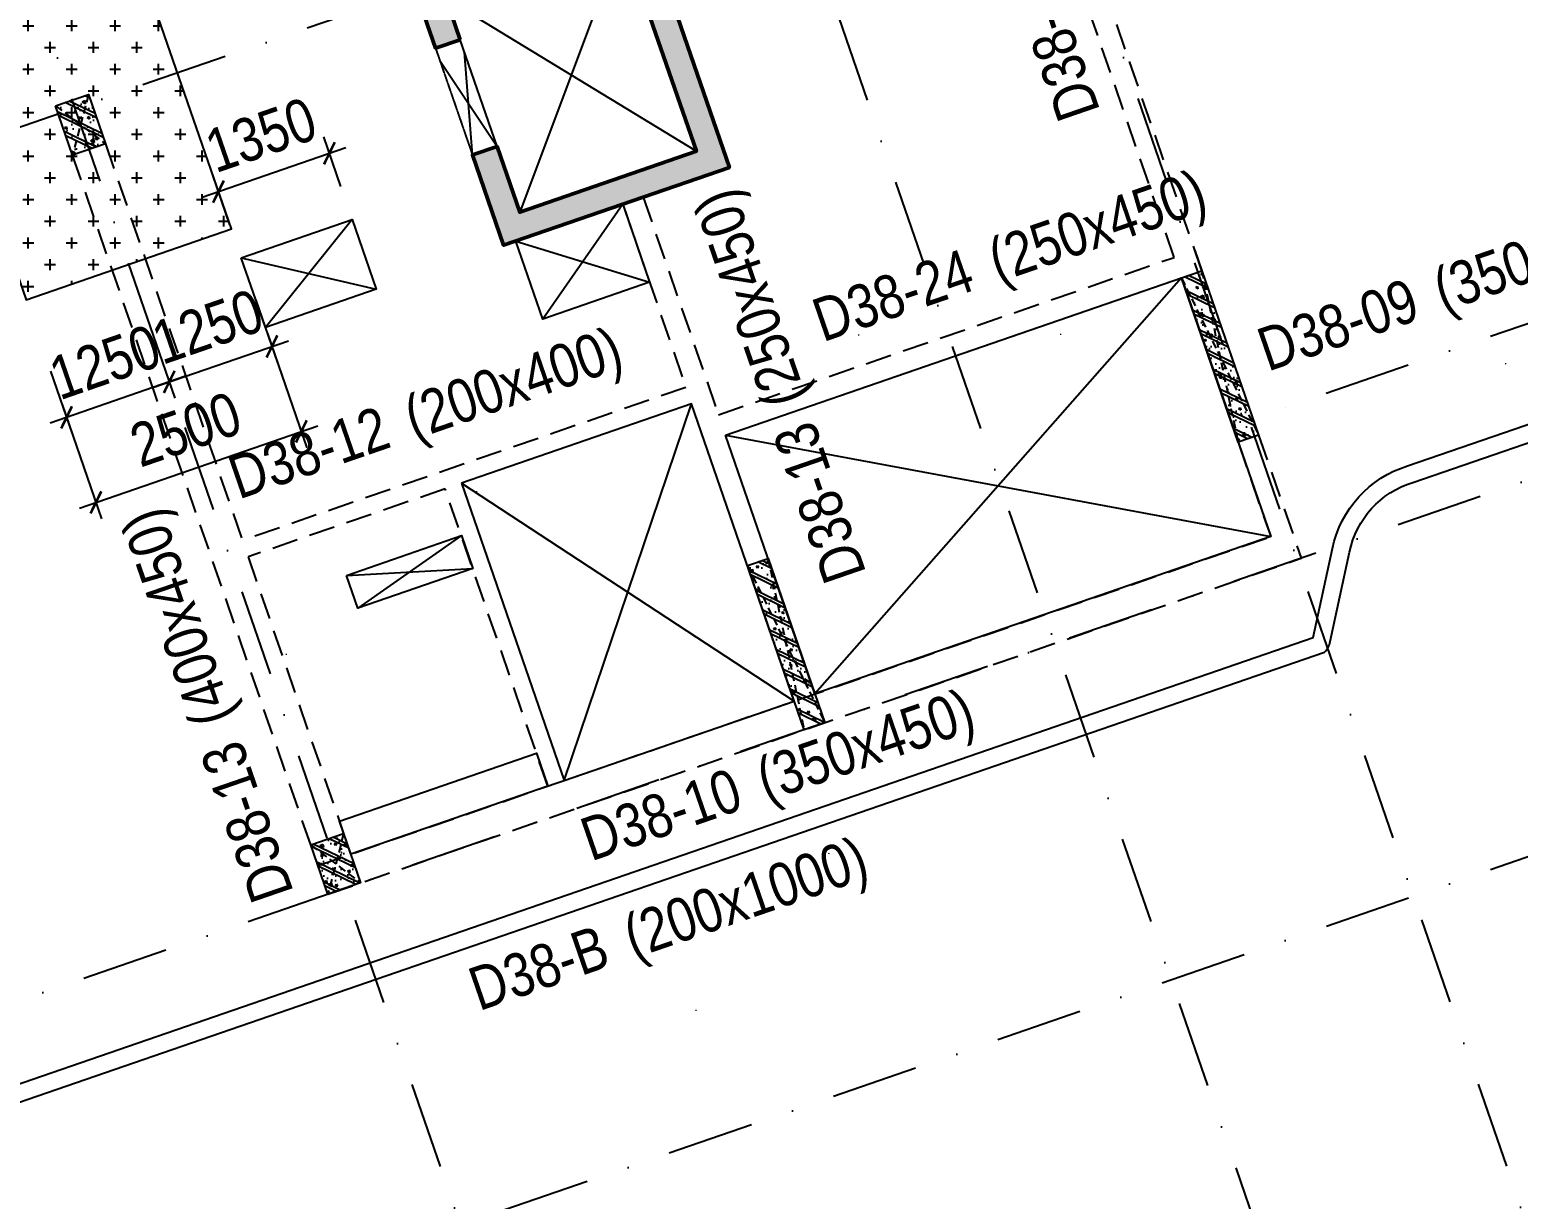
# Model space of a CAD drawing. Header units: millimetres. Extents: x -159515 to 1327256, y -225156 to 138737.
# Drawn here: x 834205 to 851334, y -14843 to -1383 of the extents above; entities that cross this region are included whole.
import ezdxf
from ezdxf.enums import TextEntityAlignment as Align

# ---------------------------------------------------------------- set-up
doc = ezdxf.new("R2010")
doc.units = ezdxf.units.MM
doc.header["$MEASUREMENT"] = 0
doc.linetypes.add('DASHDOT', pattern=[1, 0.5, -0.25, 0, -0.25])
doc.linetypes.add('DASHED', pattern=[4.5, 3, -1.5])
for name, color, linetype in [('ccu11-Khuat', 9, 'DASHED'), ('ccu11-Manh', 8, 'Continuous'), ('ccu11-Thay', 7, 'Continuous'), ('ccu12-Text', 31, 'Continuous'), ('KC2-DIM', 251, 'Continuous'), ('KC2-HATCH', 252, 'Continuous'), ('KT-Luoi truc South Tower', 8, 'DASHDOT'), ('ST_MBDV Cot vach 220805$0$AUDIT_I_220805193045-5', 6, 'Continuous')]:
    doc.layers.add(name, color=color, linetype=linetype)
for name, color, linetype, lineweight in [('ccu12-Tencaukien', 9, 'Continuous', 15), ('KT-Kich thuoc', 159, 'Continuous', 18), ('ST_MBDV Cot vach 220805$0$KT-Net cot vach', 6, 'Continuous', 50)]:
    doc.layers.add(name, color=color, linetype=linetype, lineweight=lineweight)
doc.styles.add('Arial Narrow', font='ARIALN.TTF')
doc.dimstyles.new('ccu12-200', dxfattribs={"dimscale": 200, "dimtxt": 2.5, "dimasz": 1, "dimexe": 1, "dimexo": 2, "dimgap": 1, "dimtad": 1, "dimdec": 0, "dimrnd": 5, "dimdsep": 46, "dimtxsty": 'Arial Narrow', "dimblk": 'ARCHTICK', "dimcen": -1, "dimdle": 1, "dimclrd": 256, "dimclre": 256, "dimclrt": 3, "dimadec": 0, "dimazin": 2, "dimtfac": 0.1, "dimtdec": 0, "dimtmove": 0, "dimatfit": 1, "dimldrblk": 'ARCHTICK', "dimfxl": 1, "dimtvp": 0.8333333333333334, "dimtolj": 1, "dimtzin": 12, "dimarcsym": 0})

# ---------------------------------------------------------------- blocks, each defined once
blk = doc.blocks.new('Asix South Tower')
at = {"layer": 'KT-Luoi truc South Tower', "ltscale": 2000}
for p, q in [((-80172.43836108316, 58256.57505681379), (-62007.14106901549, 5641.381006835676)), ((-82960.9270607112, 57293.85455113893), (-64795.62976846937, 4678.66050065637)), ((-91137.3430782645, 54470.96222093977), (-72972.04578551208, 1855.768168977971)), ((-39629.58609775407, 44836.70615809536), (-71714.8157164082, 33759.34555949608)), ((-66479.87833841704, 43818.47957888515), (-109888.8545500296, 28831.61176383233)), ((-37736.78259606101, 39354.25279267693), (-105450.5498458839, 15976.20623329253)), ((-63379.59196258499, 34838.60071623722), (-106788.5681758225, 19851.73290062346))]:
    blk.add_line(p, q, dxfattribs=at)
blk = doc.blocks.new('*U192')
at = {"layer": 'ccu12-Tencaukien', "color": 8, "ltscale": 10000}
blk.add_line((360.6565736538532, -155.3215232637356), (354.4065714950475, -155.3215232637356), dxfattribs=at)
at = {"layer": 'ccu12-Text', "color": 2, "style": 'Arial Narrow', "width": 0.8}
blk.add_attdef('SH', text='', height=300, dxfattribs=at).set_placement((275.6048113084853, 5.864471777974813), align=Align.BOTTOM_RIGHT)
at = {"layer": 'ccu12-Text', "color": 31, "style": 'Arial Narrow', "width": 0.8}
for tag, p in [('(', (507.5315725744504, -75.41116959831947)), ('KT', (632.605666770517, -75.41116959831947)), (')', (962.8971199221714, -75.41116959831947))]:
    blk.add_attdef(tag, text='', height=250, dxfattribs=at).set_placement(p, align=Align.BOTTOM_LEFT)
blk = doc.blocks.new('*U265')
at = {"layer": 'ccu12-Tencaukien', "color": 8, "ltscale": 10000}
blk.add_line((360.6565736538532, -155.3215232637356), (354.4065714950475, -155.3215232637356), dxfattribs=at)
at = {"layer": 'ccu12-Text', "color": 2, "style": 'Arial Narrow', "width": 0.8}
blk.add_attdef('SH', text='', height=300, dxfattribs=at).set_placement((275.6048113084853, 5.864471777974813), align=Align.BOTTOM_RIGHT)
at = {"layer": 'ccu12-Text', "color": 31, "style": 'Arial Narrow', "width": 0.8}
for tag, p in [('(', (507.5315725744504, -75.41116959831947)), ('KT', (632.605666770517, -75.41116959831947)), (')', (962.8971199221714, -75.41116959831947))]:
    blk.add_attdef(tag, text='', height=250, dxfattribs=at).set_placement(p, align=Align.BOTTOM_LEFT)
blk = doc.blocks.new('*U266')
at = {"layer": 'ccu12-Tencaukien', "color": 8, "ltscale": 10000}
blk.add_line((360.6565736538532, -155.3215232637356), (354.4065714950475, -155.3215232637356), dxfattribs=at)
at = {"layer": 'ccu12-Text', "color": 2, "style": 'Arial Narrow', "width": 0.8}
blk.add_attdef('SH', text='', height=300, dxfattribs=at).set_placement((275.6048113084853, 5.864471777974813), align=Align.BOTTOM_RIGHT)
at = {"layer": 'ccu12-Text', "color": 31, "style": 'Arial Narrow', "width": 0.8}
for tag, p in [('(', (507.5315725744504, -75.41116959831947)), ('KT', (632.605666770517, -75.41116959831947)), (')', (962.8971199221714, -75.41116959831947))]:
    blk.add_attdef(tag, text='', height=250, dxfattribs=at).set_placement(p, align=Align.BOTTOM_LEFT)
blk = doc.blocks.new('*U267')
at = {"layer": 'ccu12-Tencaukien', "color": 8, "ltscale": 10000}
blk.add_line((360.6565736538532, -155.3215232637356), (354.4065714950475, -155.3215232637356), dxfattribs=at)
at = {"layer": 'ccu12-Text', "color": 2, "style": 'Arial Narrow', "width": 0.8}
blk.add_attdef('SH', text='', height=300, dxfattribs=at).set_placement((275.6048113084853, 5.864471777974813), align=Align.BOTTOM_RIGHT)
at = {"layer": 'ccu12-Text', "color": 31, "style": 'Arial Narrow', "width": 0.8}
for tag, p in [('(', (507.5315725744504, -75.41116959831947)), ('KT', (632.605666770517, -75.41116959831947)), (')', (962.8971199221714, -75.41116959831947))]:
    blk.add_attdef(tag, text='', height=250, dxfattribs=at).set_placement(p, align=Align.BOTTOM_LEFT)
blk = doc.blocks.new('*U203')
h = blk.add_hatch()
h.set_pattern_fill('VATLIEU04', color=250, scale=40, style=0, pattern_type=2)
h.set_pattern_definition([(49.99999999999999, (-549.9999999999942, 650.0256577504324), (286.9040730403014, -25.10085399303804), [30, -330]), (355, (-549.9999999999942, 650.0256577504324), (-55.50053344520001, 300.8768534800047), [24, -264]), (100.4514, (-526.0913279999942, 647.9339217504321), (231.4037526856086, 275.7758168243814), [25.496076, -280.4568448]), (46.18420000000001, (-549.9999999999942, 730.0256577504324), (426.8964194502578, -66.20760573160723), [45, -495]), (96.6356, (-514.4253019999941, 724.5083349504321), (373.8650822194813, 389.6471483601767), [38.2441152, -420.6852]), (351.1842, (-549.9999999999942, 730.0256577504324), (373.8647780534509, 389.6474403701299), [36, -396]), (21, (-509.9999999999942, 710.0256577504324), (238.7628208473847, -161.0475562661355), [30, -330]), (326.0000000000001, (-509.9999999999942, 710.0256577504324), (97.32613276863269, 290.0600180187412), [24, -264]), (71.4514, (-490.1031067999942, 696.605015350432), (336.089051432596, 129.012198683981), [25.496076, -280.4568448]), (37.50000000000001, (-549.9999999999942, 650.0256577504324), (4.863942126916267, 133.1575415325246), [0, -260.8, 0, -268, 0, -265]), (7.499999999999999, (-549.9999999999942, 650.0256577504324), (105.2278149768594, 157.7646847529441), [0, -152.8, 0, -254.8, 0, -101]), (327.5, (-639.1999999999942, 650.0256577504324), (213.5289744689636, -9.021948693751902), [0, -100, 0, -312, 0, -414]), (317.5, (-679.1999999999942, 650.0256577504324), (233.2744677369545, 40.04199293292709), [0, -130, 0, -207.2, 0, -294]), (45, (-549.9999999999942, 650.0256577504324), (-120.2081528017131, 120.2081528017131), []), (45, (-549.9999999999942, 699.0256577504324), (-120.2081528017131, 120.2081528017131), [])])
h.paths.add_polyline_path([(-475, -474.9999999999998), (-75, -475.0000000000038), (-74.9999999999942, 125.0256577504324), (-474.9999999999942, 125.0256577504365)])
at = {"color": 6, "ltscale": 0.25}
blk.add_lwpolyline([(-475, -474.9999999999998), (-75, -475.0000000000038), (-74.9999999999942, 125.0256577504324), (-474.9999999999942, 125.0256577504365)], close=True, dxfattribs=at)
at = {"layer": 'Defpoints', "linetype": 'ByBlock', "ltscale": 30}
for p, q in [((-75, -475.0000000000038), (-474.9999999999942, 125.0256577504365)), ((-475, -474.9999999999998), (-74.9999999999942, 125.0256577504324))]:
    blk.add_line(p, q, dxfattribs=at)
blk = doc.blocks.new('*U194')
h = blk.add_hatch()
h.set_pattern_fill('VATLIEU04', color=250, scale=40, style=0, pattern_type=2)
h.set_pattern_definition([(49.99999999999999, (-700.0000000130171, 2050.00000279704), (286.9040730403014, -25.10085399303804), [30, -330]), (355, (-700.0000000130171, 2050.00000279704), (-55.50053344520001, 300.8768534800047), [24, -264]), (100.4514, (-676.0913280130171, 2047.90826679704), (231.4037526856086, 275.7758168243814), [25.496076, -280.4568448]), (46.18420000000001, (-700.0000000130171, 2130.00000279704), (426.8964194502578, -66.20760573160723), [45, -495]), (96.6356, (-664.425302013017, 2124.48267999704), (373.8650822194813, 389.6471483601767), [38.2441152, -420.6852]), (351.1842, (-700.0000000130171, 2130.00000279704), (373.8647780534509, 389.6474403701299), [36, -396]), (21, (-660.0000000130171, 2110.00000279704), (238.7628208473847, -161.0475562661355), [30, -330]), (326.0000000000001, (-660.0000000130171, 2110.00000279704), (97.32613276863269, 290.0600180187412), [24, -264]), (71.4514, (-640.1031068130171, 2096.57936039704), (336.089051432596, 129.012198683981), [25.496076, -280.4568448]), (37.50000000000001, (-700.0000000130171, 2050.00000279704), (4.863942126916267, 133.1575415325246), [0, -260.8, 0, -268, 0, -265]), (7.499999999999999, (-700.0000000130171, 2050.00000279704), (105.2278149768594, 157.7646847529441), [0, -152.8, 0, -254.8, 0, -101]), (327.5, (-789.2000000130172, 2050.00000279704), (213.5289744689636, -9.021948693751902), [0, -100, 0, -312, 0, -414]), (317.5, (-829.2000000130172, 2050.00000279704), (233.2744677369545, 40.04199293292709), [0, -130, 0, -207.2, 0, -294]), (45, (-700.0000000130171, 2050.00000279704), (-120.2081528017131, 120.2081528017131), []), (45, (-700.0000000130171, 2099.00000279704), (-120.2081528017131, 120.2081528017131), [])])
h.paths.add_polyline_path([(-475, -474.9999999999998), (-225.0000000130366, -475.0000000000023), (-225.0000000130172, 1525.00000279704), (-474.9999999999806, 1525.000002797043)])
at = {"color": 6, "ltscale": 0.25}
blk.add_lwpolyline([(-475, -474.9999999999998), (-225.0000000130366, -475.0000000000023), (-225.0000000130172, 1525.00000279704), (-474.9999999999806, 1525.000002797043)], close=True, dxfattribs=at)
at = {"layer": 'Defpoints', "linetype": 'ByBlock', "ltscale": 30}
for p, q in [((-225.0000000130366, -475.0000000000023), (-474.9999999999806, 1525.000002797043)), ((-475, -474.9999999999998), (-225.0000000130172, 1525.00000279704))]:
    blk.add_line(p, q, dxfattribs=at)
blk = doc.blocks.new('*U197')
h = blk.add_hatch()
h.set_pattern_fill('VATLIEU04', color=250, scale=40, style=0, pattern_type=2)
h.set_pattern_definition([(49.99999999999999, (-549.9999999999942, 650.1906839336557), (286.9040730403014, -25.10085399303804), [30, -330]), (355, (-549.9999999999942, 650.1906839336557), (-55.50053344520001, 300.8768534800047), [24, -264]), (100.4514, (-526.0913279999942, 648.0989479336554), (231.4037526856086, 275.7758168243814), [25.496076, -280.4568448]), (46.18420000000001, (-549.9999999999942, 730.1906839336557), (426.8964194502578, -66.20760573160723), [45, -495]), (96.6356, (-514.4253019999941, 724.6733611336554), (373.8650822194813, 389.6471483601767), [38.2441152, -420.6852]), (351.1842, (-549.9999999999942, 730.1906839336557), (373.8647780534509, 389.6474403701299), [36, -396]), (21, (-509.9999999999942, 710.1906839336557), (238.7628208473847, -161.0475562661355), [30, -330]), (326.0000000000001, (-509.9999999999942, 710.1906839336557), (97.32613276863269, 290.0600180187412), [24, -264]), (71.4514, (-490.1031067999942, 696.7700415336553), (336.089051432596, 129.012198683981), [25.496076, -280.4568448]), (37.50000000000001, (-549.9999999999942, 650.1906839336557), (4.863942126916267, 133.1575415325246), [0, -260.8, 0, -268, 0, -265]), (7.499999999999999, (-549.9999999999942, 650.1906839336557), (105.2278149768594, 157.7646847529441), [0, -152.8, 0, -254.8, 0, -101]), (327.5, (-639.1999999999942, 650.1906839336557), (213.5289744689636, -9.021948693751902), [0, -100, 0, -312, 0, -414]), (317.5, (-679.1999999999942, 650.1906839336557), (233.2744677369545, 40.04199293292709), [0, -130, 0, -207.2, 0, -294]), (45, (-549.9999999999942, 650.1906839336557), (-120.2081528017131, 120.2081528017131), []), (45, (-549.9999999999942, 699.1906839336557), (-120.2081528017131, 120.2081528017131), [])])
h.paths.add_polyline_path([(-475, -474.9999999999998), (-75, -475.0000000000038), (-74.9999999999942, 125.1906839336557), (-474.9999999999942, 125.1906839336598)])
at = {"color": 6, "ltscale": 0.25}
blk.add_lwpolyline([(-475, -474.9999999999998), (-75, -475.0000000000038), (-74.9999999999942, 125.1906839336557), (-474.9999999999942, 125.1906839336598)], close=True, dxfattribs=at)
at = {"layer": 'Defpoints', "linetype": 'ByBlock', "ltscale": 30}
for p, q in [((-75, -475.0000000000038), (-474.9999999999942, 125.1906839336598)), ((-475, -474.9999999999998), (-74.9999999999942, 125.1906839336557))]:
    blk.add_line(p, q, dxfattribs=at)
blk = doc.blocks.new('MBCV-T38')
at = {"layer": 'ST_MBDV Cot vach 220805$0$KT-Net cot vach'}
h = blk.add_hatch(dxfattribs=at)
h.set_pattern_fill('1BETONG2-BOP', color=250, scale=30, style=0, pattern_type=2)
h.set_pattern_definition([(69.04713795401962, (-44720.54101290903, 1982.881985845655), (209.5408150160534, 52.4275389604423), [22.49999999999989, -247.4999999999991]), (14.04713795401967, (-44720.54101290903, 1982.881985845655), (-112.9888797136512, 199.7186960031902), [17.99999999999989, -197.9999999999991]), (119.4985379540196, (-44703.07927930704, 1987.250948540604), (96.55213107871269, 252.1461576231357), [19.1220569999999, -210.3426335999991]), (65.23133795401962, (-44740.12176895747, 2039.597010244615), (318.8479477665745, 57.54985840890612), [33.74999999999979, -371.2499999999983]), (115.6827379540196, (-44713.55110374687, 2044.392815067287), (169.6772687876662, 367.7426062021764), [28.6830864, -315.5139]), (10.23133795401963, (-44740.12176895747, 2039.597010244615), (169.6769816806724, 367.7427387715611), [26.99999999999998, -296.9999999999997]), (40.04713795401962, (-44706.86906774575, 2035.208632169059), (208.685901516953, -55.73324418241951), [22.5, -247.5]), (245.0471379540196, (-44706.86906774575, 2035.208632169059), (226.3167839920097, -37.87819630967974), [17.99999999999989, -197.9999999999991]), (90.49853795401926, (-44689.47857889393, 2030.564184052841), (206.6892795315937, 173.7225965344256), [19.12205699999999, -210.3426335999999]), (86.54713795401962, (-44720.54101290903, 1982.881985845655), (-73.0343233223647, 68.21249018210884), [0, -195.6, 0, -201, 0, -198.75]), (23.54713795401962, (-44720.54101290903, 1982.881985845655), (43.13773376636044, 135.5289346431329), [0, -114.6, 0, -191.1, 0, -75.75]), (346.5471379540196, (-44783.77826511394, 1961.049442851712), (153.5869696668104, 45.86723397553281), [0, -75, 0, -234, 0, -310.5]), (336.5471379540196, (-44812.13577731326, 1951.259064827522), (155.5764329255628, 85.4834131405494), [0, -97.5, 0, -155.4, 0, -220.5]), (334.0471379540196, (-44720.54101290903, 1982.881985845655), (55.79802255084359, 114.6421854267248), []), (334.0471379540196, (-44732.53422598867, 2017.619938290009), (55.79802255084359, 114.6421854267248), [])])
h.paths.add_polyline_path([(-36280.37498168461, 8944.603854910849), (-36443.54794875614, 9417.2290582344), (-34411.25957442354, 10118.87281664813), (-33562.7601456733, 7661.221759308915), (-35595.04851997853, 6959.57800092976), (-35856.12526730448, 7715.778326266416), (-36139.70038930024, 7617.874546027655), (-35780.71986173384, 6578.09909869582), (-33181.28124343697, 7475.55041755244), (-34225.58823266719, 10500.35171888492), (-36825.02685099514, 9602.900399987033), (-36563.9501036806, 8846.700074672088)])
at = {"layer": 'ccu11-Khuat', "color": 6, "ltscale": 0.2, "elevation": -2.072369972333716e-05}
blk.add_lwpolyline([(-36563.95009439834, 8846.700077876725), (-36139.70038930024, 7617.874546027655)], dxfattribs=at)
at = {"layer": 'ccu11-Thay', "color": 6, "ltscale": 0.5, "elevation": -2.072369972333716e-05}
blk.add_lwpolyline([(-35856.12526722881, 7715.778326292537), (-36280.37498159683, 8944.603854941164)], dxfattribs=at)
at = {"layer": 'ST_MBDV Cot vach 220805$0$KT-Net cot vach', "elevation": -2.072369972333716e-05}
blk.add_lwpolyline([(-36280.37498168461, 8944.603854910849), (-36443.54794875614, 9417.2290582344), (-34411.25957442354, 10118.87281664813), (-33562.7601456733, 7661.221759308915), (-35595.04851997853, 6959.57800092976), (-35856.12526730448, 7715.778326266416), (-36139.70038930024, 7617.874546027655), (-35780.71986173384, 6578.09909869582), (-33181.28124343697, 7475.55041755244), (-34225.58823266719, 10500.35171888492), (-36825.02685099514, 9602.900399987033), (-36563.9501036806, 8846.700074672088)], close=True, dxfattribs=at)
at = {"layer": 'ST_MBDV Cot vach 220805$0$AUDIT_I_220805193045-5', "linetype": 'ByBlock', "xscale": -1.000000000000001, "rotation": 199.0471379540016}
for name, p in [('*U203', (-40332.92008601711, 7889.496203579707, 3.387762729400309e-05)), ('*U194', (-27377.24295279221, 5908.901316953212, -2.0723548399539e-05)), ('*U194', (-32370.17640945048, 2598.219287905493, -2.0723548399539e-05)), ('*U197', (-37395.80667904648, -617.7574541773065, 3.387762729400309e-05))]:
    blk.add_blockref(name, p, dxfattribs=at)
blk = doc.blocks.new('mbkc-t38')
at = {"layer": 'KC2-HATCH'}
h = blk.add_hatch(dxfattribs=at)
h.set_pattern_fill('CROSS', color=256, scale=1000)
h.set_pattern_definition([(0, (-876875.3034394523, 22163.93634343761), (250, 250), [125, -375]), (90, (-876812.8034394523, 22101.43634343761), (-250, 250), [125, -375])])
h.paths.add_polyline_path([(-43953.8513492936, 21264.49490660487), (-42713.72842610674, 17672.51910788813), (-40350.60240948352, 18488.38394323594), (-41590.7253326698, 22080.35974195289)])
for p, q in [((-34664.37836386124, 16113.89258333625, 4.458536506748671e-05), (-29181.92600559082, 18006.69900124123, 4.458521374368855e-05)), ((-35054.15716811223, 16476.49825523866, 6.592917297992721e-05), (-37701.152412161, 15562.62810036962, 9.424631099370166e-05))]:
    blk.add_line(p, q)
at = {"elevation": 4.458521374368855e-05}
for points in [[(-26285.84905972192, 27544.13621940781), (-26286.75217843894, 27543.82441936059), (-28875.47346744454, 34907.55159271641, 0.3383369275737885), (-32748.90404082043, 36443.74183729629), (-62184.65321586793, 26288.64129227358, 0.4594566638934902), (-64224.75314362464, 21139.22194988884), (-55456.04482255038, 6812.864930213022, 0.2796886410766748), (-50489.87256023497, 5781.479104847196), (-27772.44800690282, 13619.18711417091, 0.2042794764179826), (-27706.14131651446, 13740.29972149261), (-27482.35346303508, 14770.16946779525, -0.275411558420597), (-26754.50540207326, 15570.68058256338), (-22342.11732573831, 17088.55666020441, -0.4141945204059637), (-21181.0411169352, 16524.03317039953), (-12851.82475929544, -7566.679840028301, 0.3197537419032751), (-8031.785266063176, -11000.18073001389), (37105.59623749531, -11000.18073001389, 0.3653099340488337), (42071.56812999654, -6689.458727371566, 0.1024343471952136), (42062.59286841122, -5067.552595500791), (39621.42709744861, 6403.080977756574, 0.1326112318916029), (38155.10489113629, 9201.696160682113, 0.06649945757597092), (37023.91901351791, 10116.12182638138, 0.1376152775427903), (34943.32370387134, 10699.81926991716), (9299.622612856328, 10699.81926998532)], [(-53501.66349917674, 5907.784363705599, 0.1611946573830226), (-50555.90817784052, 5970.264765772001), (-27900.77332028141, 13786.48229115849), (-27678.06837900751, 14811.36848495413, -0.274306576254146), (-26816.31484984676, 15760.92095648488), (-22407.31009360182, 17277.63316083582, -0.4141533536754791), (-20992.01996030263, 16589.38607657278), (-12662.80360269814, -7501.326933753211, 0.3197537419032768), (-8031.785266063176, -10800.18073001391), (37104.14336379024, -10800.18073001389, 0.1514665713445437), (39863.68269264442, -9899.999987770268, 0.1514665713445437)]]:
    blk.add_lwpolyline(points, format="xyb", dxfattribs=at)
at = {"elevation": 9.91865407610288e-05}
blk.add_lwpolyline([(-43953.8513492936, 21264.49490660487), (-42713.72842610674, 17672.51910788813), (-40350.60240948352, 18488.38394323594), (-41590.7253326698, 22080.35974195289)], close=True, dxfattribs=at)
at = {"elevation": 4.458536506748671e-05}
blk.add_lwpolyline([(-34664.37836386135, 16113.89258333624), (-29418.23860596912, 17925.11251814652), (-28390.2957153524, 14947.7092983366), (-33636.4354718792, 13136.48936277203), (-34664.37836386124, 16113.89258333625)], dxfattribs=at)
at = {"layer": 'ccu11-Khuat', "ltscale": 100}
for p, q in [((-29499.82509063242, 18161.4251194225, 4.458536027887499e-05), (-31996.43370110029, 25392.77093199983, 4.458521285726368e-05)), ((-29181.92600559082, 18006.69900124124, 4.458536506748744e-05), (-30350.2444501539, 21390.69545804541, 4.458529649455991e-05)), ((-41799.97825446888, 19469.07866698816, 9.91865407610288e-05), (-40223.65914222901, 14903.32151795431, 9.91865407610288e-05)), ((-39436.80233389046, 11398.45374772516, 9.91865407610288e-05), (-42178.07841707487, 19338.54029335106, 0.0001205334510264484)), ((-35611.1546852889, 18854.94151728359, -2.581976895349899e-05), (-34745.94204743719, 16350.21305664171, 4.328154418269042e-05)), ((-35847.47644013516, 18773.35187369643, 4.458521374368855e-05), (-35119.45098007494, 16665.53983478684, 9.44010879901413e-05)), ((-34745.96484739601, 16350.2051849986, 4.458536506748671e-05), (-29499.82509063242, 18161.42511942249, 4.458522026626605e-05)), ((-29263.1045567079, 18241.83003989525, 4.458521374368855e-05), (-29181.92600598617, 18006.69900238645, 4.458536506748671e-05)), ((-35119.45098007494, 16665.53983478684, 6.592943641578641e-05), (-40223.65914228326, 14903.32151793547, 0.0001205334510264097)), ((-28529.23413679504, 16116.19818644353, 4.458540306787166e-05), (-28038.32412005216, 14698.95464130449, 4.458540306787166e-05)), ((-28765.57283029007, 16034.75398752638, 4.458521374368855e-05), (-28390.27513432177, 14947.71646226579, 4.458521374368855e-05)), ((-37890.20759614068, 15497.35715186651, 9.626879356106101e-05), (-40158.38995545998, 14714.27143660405, 0.0001205334510264097)), ((-36708.89729540749, 12075.73020505494, 4.458521374368855e-05), (-37890.20759614068, 15497.35715186651, 9.62687935610609e-05)), ((-39355.20036630111, 11162.09629700127, 4.458521374368855e-05), (-28390.27513432177, 14947.7164622658, 4.458521374368855e-05)), ((-40158.38995540095, 14714.2714366244, 9.91865407610288e-05), (-39058.68078167632, 11528.99950608448, 9.91865407610288e-05)), ((-39240.97928935278, 10831.25865467486, 4.458521335035516e-05), (-28038.32412005216, 14698.9546413045, 4.458521294849318e-05))]:
    blk.add_line(p, q, dxfattribs=at)
at = {"layer": 'ccu11-Khuat', "color": 6, "ltscale": 0.2, "elevation": 4.458521374368855e-05}
blk.add_lwpolyline([(-38000.93748736777, 20568.93165533683), (-37576.68778226967, 19340.10612348776)], dxfattribs=at)
at = {"layer": 'ccu11-Manh'}
for p, q in [((-35847.0952570478, 18773.53259445256, 4.458521374368855e-05), (-36765.89214828738, 17451.2949938388, 4.458521374368855e-05)), ((-38960.2405210539, 18597.95763783808, 4.458521374368855e-05), (-39958.93452596269, 17353.92778109283, 4.458521374368855e-05)), ((-37075.92078568588, 18349.28288008787, 4.458521374368855e-05), (-35537.0666196493, 17875.54470820352, 4.458521374368855e-05)), ((-40236.32856998616, 18157.39062675886, 4.458521374368855e-05), (-38682.84647702752, 17794.49479217084, 4.458521374368855e-05)), ((-29418.23860285559, 17925.11250912831, 4.458536506748671e-05), (-33636.43545387441, 13136.48931062166, 4.458521374368855e-05)), ((-36519.84212467959, 12141.00118300032, 6.593231927299326e-05), (-35054.45127349743, 16476.39671590477, 6.593231927299326e-05)), ((-34664.37836386124, 16113.89258333625, 4.458536506748671e-05), (-28390.2957333572, 14947.7093504869, 4.458521374368855e-05)), ((-37701.15207091882, 15562.62711207152, 6.593231927299326e-05), (-33873.14098608273, 13054.7697985684, 6.593231927299326e-05)), ((-37703.80867534166, 14958.74357405194, 4.458521374368855e-05), (-38896.62087095983, 14123.75910368402, 4.458521374368855e-05)), ((-39027.1592447065, 14501.8592662788, 4.458521374368855e-05), (-37573.27030170197, 14580.6434114321, 4.458521374368855e-05))]:
    blk.add_line(p, q, dxfattribs=at)
at = {"layer": 'ccu11-Manh', "elevation": 4.458521374368855e-05}
for points in [[(-35848.24696742115, 21841.10439409852), (-37032.03591294796, 18681.80957838986)], [(-37880.53534172557, 21139.4606356945), (-34999.74753864272, 19383.45333676902)]]:
    blk.add_lwpolyline(points, dxfattribs=at)
at = {"layer": 'ccu11-Thay', "color": 6, "ltscale": 0.5, "elevation": 4.458521374368855e-05}
blk.add_lwpolyline([(-37293.11266019824, 19438.00990375265), (-37717.36237456626, 20666.83543240127)], dxfattribs=at)
at = {"layer": 'ccu11-Thay'}
for points, elevation in [([(-37075.92078569531, 18349.2828800846), (-35847.0952570478, 18773.53259445256), (-35537.0666196493, 17875.54470820352), (-36765.89214828738, 17451.2949938388), (-37075.92057385459, 18349.28226652556)], 4.458521374368855e-05), ([(-40236.32856998616, 18157.39062675886), (-38960.24052104796, 18597.95763782092), (-38682.84647702752, 17794.49479217084), (-39958.93452596269, 17353.92778109283), (-40236.32856997824, 18157.39062676381)], 4.458521374368855e-05), ([(-37701.15207091882, 15562.62711207152), (-36519.84212467959, 12141.00118300032), (-33873.14098608273, 13054.7697985684), (-35054.45127349743, 16476.39671590477), (-37701.15241211676, 15562.62810034064)], 6.593231927299326e-05), ([(-39027.1592447065, 14501.8592662788), (-37703.80867534166, 14958.74357405194), (-37573.27030170197, 14580.6434114321), (-38896.62087095983, 14123.75910368402), (-39027.15924458695, 14501.85926628527)], 4.458521374368855e-05), ([(-39107.63946718839, 11670.73455100206), (-36839.03849129204, 12453.96479294945), (-36708.50011762755, 12075.86463025743), (-38977.10021290847, 11292.63469237573), (-39107.63853589189, 11670.7347082652)], 4.458521374368855e-05)]:
    blk.add_lwpolyline(points, dxfattribs=dict(at, elevation=elevation))
at = {"layer": 'KC2-DIM', "ltscale": 0.5, "elevation": 4.458521374368855e-05}
for points in [[(-37951.98640655214, 20427.14643841812), (-37293.1126610511, 19438.00990345822)], [(-37576.68778226967, 19340.10612348776), (-37668.41129459022, 20525.05021519266)]]:
    blk.add_lwpolyline(points, dxfattribs=at)
at = {"layer": 'ccu11-Khuat'}
blk.add_blockref('MBCV-T38', (-1436.987392969429, 11722.23157746011, 6.530891346702571e-05), dxfattribs=at)
blk = doc.blocks.new('_ArchTick')
at = {"color": 0, "const_width": 0.15}
blk.add_lwpolyline([(-0.5, -0.5000000000000018), (0.5, 0.5)], dxfattribs=at)
blk = doc.blocks.new('*D351')
at = {"layer": 'Defpoints', "color": 0, "transparency": 16777216}
for p in [(837652.2039283796, -2804.616172128299), (837915.0629183984, -3565.978705599497), (836638.9748694742, -4006.545716673718)]:
    blk.add_point(p, dxfattribs=at)
at = {"layer": 'KC2-DIM', "lineweight": -2, "transparency": 16777216}
for p, q in [((836187.0657981257, -3310.452370030951), (837841.2540097092, -2739.346985299868)), ((837784.5245447415, -3187.878542940161), (837586.934741551, -2615.566090798617)), ((836508.4364958173, -3628.445554014383), (836310.8466926268, -3056.133101872838))]:
    blk.add_line(p, q, dxfattribs=at)
at = {"layer": 'KC2-DIM', "lineweight": -2, "transparency": 16777216, "xscale": 200, "yscale": 200, "zscale": 200}
for p, rotation in [((837652.2039283796, -2804.616172128299), 19.04713795418104), ((836376.1158794553, -3245.18318320252), 199.047137954181)]:
    blk.add_blockref('_ArchTick', p, dxfattribs=dict(at, rotation=rotation))
at = {"layer": 'KC2-DIM', "color": 3, "transparency": 16777216, "insert": (836865.5790077761, -2594.539934201952), "char_height": 500, "attachment_point": 5, "rotation": 19.047137954181032, "style": 'Arial Narrow'}
blk.add_mtext('\\A1;1350', dxfattribs=at)
blk = doc.blocks.new('*D528')
at = {"layer": 'Defpoints', "color": 0, "transparency": 16777216}
for p in [(836677.0088438506, -4116.707043153874), (835495.0529002093, -4524.775121015089), (836991.4484825904, -5027.471251599025)]:
    blk.add_point(p, dxfattribs=at)
at = {"layer": 'KC2-DIM', "lineweight": -2, "transparency": 16777216}
for p, q in [((836807.5472175062, -4494.807205813646), (837056.7176694182, -5216.521332928853)), ((835620.4424576192, -5500.80851628806), (837180.4985639203, -4962.202064771176)), ((835625.591273865, -4902.875283674861), (835874.761725777, -5624.589410790068))]:
    blk.add_line(p, q, dxfattribs=at)
at = {"layer": 'KC2-DIM', "lineweight": -2, "transparency": 16777216, "xscale": 200, "yscale": 200, "zscale": 200}
for p, rotation in [((836991.4484825904, -5027.471251599025), 19.04713795400151), ((835809.4925389491, -5435.53932946024), 199.0471379540015)]:
    blk.add_blockref('_ArchTick', p, dxfattribs=dict(at, rotation=rotation))
at = {"layer": 'KC2-DIM', "color": 3, "transparency": 16777216, "insert": (836251.8896146297, -4801.145547065709), "char_height": 500, "attachment_point": 5, "rotation": 19.047137954001514, "style": 'Arial Narrow'}
blk.add_mtext('\\A1;1250', dxfattribs=at)
blk = doc.blocks.new('*D529')
at = {"layer": 'Defpoints', "color": 0, "transparency": 16777216}
for p in [(835495.0529002086, -4524.775121013401), (834313.8828272269, -4932.571878501796), (834628.3224659688, -5843.336086948577)]:
    blk.add_point(p, dxfattribs=at)
at = {"layer": 'KC2-DIM', "lineweight": -2, "transparency": 16777216}
for p, q in [((835625.5912738648, -4902.875283672969), (835874.7617257787, -5624.58941078998)), ((835998.5426202803, -5370.270142632042), (834439.272384639, -5908.605273776659)), ((834444.4212008831, -5310.672041161335), (834693.591652797, -6032.386168278405))]:
    blk.add_line(p, q, dxfattribs=at)
at = {"layer": 'KC2-DIM', "lineweight": -2, "transparency": 16777216, "xscale": 200, "yscale": 200, "zscale": 200}
for p, rotation in [((835809.4925389505, -5435.539329460153), 19.04713795408408), ((834628.3224659688, -5843.336086948577), 199.047137954084)]:
    blk.add_blockref('_ArchTick', p, dxfattribs=dict(at, rotation=rotation))
at = {"layer": 'KC2-DIM', "color": 3, "transparency": 16777216, "insert": (835070.326606319, -5209.07796474066), "char_height": 500, "attachment_point": 5, "rotation": 19.04713795408405, "style": 'Arial Narrow'}
blk.add_mtext('\\A1;1250', dxfattribs=at)
blk = doc.blocks.new('*D530')
at = {"layer": 'Defpoints', "color": 0, "transparency": 16777216}
for p in [(836809.4851744503, -4500.420435205247), (834446.359157827, -5316.285270552791), (837329.2087562722, -6005.782922280225)]:
    blk.add_point(p, dxfattribs=at)
at = {"layer": 'KC2-DIM', "lineweight": -2, "transparency": 16777216}
for p, q in [((836940.023548106, -4878.520597865019), (837394.4779431, -6194.833003610111)), ((834576.8975314826, -5694.385433212563), (835031.3519264767, -7010.697838957713)), ((834777.032658319, -6886.916944455617), (837518.2588376021, -5940.513735452405))]:
    blk.add_line(p, q, dxfattribs=at)
at = {"layer": 'KC2-DIM', "lineweight": -2, "transparency": 16777216, "xscale": 200, "yscale": 200, "zscale": 200}
for p, rotation in [((837329.2087562722, -6005.782922280225), 19.04713795399566), ((834966.0827396489, -6821.647757627827), 199.0471379539956)]:
    blk.add_blockref('_ArchTick', p, dxfattribs=dict(at, rotation=rotation))
at = {"layer": 'KC2-DIM', "color": 3, "transparency": 16777216, "insert": (835999.0648518206, -5983.355596490146), "char_height": 500, "attachment_point": 5, "rotation": 19.047137953995662, "style": 'Arial Narrow'}
blk.add_mtext('\\A1;2500', dxfattribs=at)

msp = doc.modelspace()

# ---------------------------------------------------------------- block references
msp.add_blockref('mbkc-t38', (876875.3034394523, -22163.93634343761, -4.458521374368855e-05))
at = {"layer": 'ccu12-Tencaukien', "extrusion": (7.832367094079207e-07, 7.344036759593352e-07, 0.9999999999994236)}
ref = msp.add_blockref('*U192', (846136.8192714503, -219.789057924669, 0.6623930361091115), dxfattribs=dict(at, xscale=1.815893337873055, yscale=1.815893337873055, zscale=1.815893337873055, rotation=88.57096291886853))
ref.add_attrib('KT', '(250x600)', dxfattribs={"color": 31, "extrusion": (7.832367094079207e-07, 7.344036759593352e-07, 0.9999999999994236), "height": 499.9999999999999, "rotation": 109.0340292027148, "style": 'Arial Narrow'}).set_placement((845980.5152459617, -246.337139628668, 0.662133989095532), align=Align.BOTTOM_LEFT)
ref.add_attrib('SH', 'D38-26', dxfattribs={"color": 2, "extrusion": (7.832367094079207e-07, 7.344036759593352e-07, 0.9999999999994236), "height": 499.9999999999999, "rotation": 109.0340292027148, "style": 'Arial Narrow'}).set_placement((846055.2642064281, -490.2232817612606, 0.662390563674949), align=Align.BOTTOM_RIGHT)
at = {"layer": 'ccu12-Tencaukien', "extrusion": (7.34415269675877e-07, -7.832258383720756e-07, 0.9999999999994236)}
ref = msp.add_blockref('*U192', (845426.2620169095, -4591.680804232009, 0.6244633587067663), dxfattribs=dict(at, xscale=1.815893337873055, yscale=1.815893337873055, zscale=1.815893337873055, rotation=358.5718110349675))
ref.add_attrib('KT', '(250x450)', dxfattribs={"color": 31, "extrusion": (7.34415269675877e-07, -7.832258383720756e-07, 0.9999999999994236), "height": 499.9999999999999, "rotation": 19.03487732084539, "style": 'Arial Narrow'}).set_placement((845399.71162153, -4435.377171736342, 0.6242043116931862), align=Align.BOTTOM_LEFT)
ref.add_attrib('SH', 'D38-24', dxfattribs={"color": 2, "extrusion": (7.34415269675877e-07, -7.832258383720756e-07, 0.9999999999994236), "height": 499.9999999999999, "rotation": 19.03487732084539, "style": 'Arial Narrow'}).set_placement((845155.8265858905, -4510.129742299358, 0.6244608862726033), align=Align.BOTTOM_RIGHT)
at = {"layer": 'ccu12-Tencaukien', "extrusion": (7.832258383720756e-07, 7.34415269675877e-07, 0.9999999999994236)}
ref = msp.add_blockref('*U267', (843445.1611599111, -5538.910824501695, 0.6567599427261095), dxfattribs=dict(at, xscale=1.815893337873055, yscale=1.815893337873055, zscale=1.815893337873055, rotation=88.5718110349345))
ref.add_attrib('KT', '(250x450)', dxfattribs={"color": 31, "extrusion": (7.832258383720756e-07, 7.34415269675877e-07, 0.9999999999994236), "height": 499.9999999999999, "rotation": 109.0348773205543, "style": 'Arial Narrow'}).set_placement((843288.8575274154, -5565.461219880643, 0.6565008957125301), align=Align.BOTTOM_LEFT)
ref.add_attrib('SH', 'D38-13', dxfattribs={"color": 2, "extrusion": (7.832258383720756e-07, 7.34415269675877e-07, 0.9999999999994236), "height": 499.9999999999999, "rotation": 109.0348773205543, "style": 'Arial Narrow'}).set_placement((843363.6100979783, -5809.346255520461, 0.6567574702919468), align=Align.BOTTOM_RIGHT)
at = {"layer": 'ccu12-Tencaukien', "extrusion": (7.34415269675877e-07, -7.832258383720756e-07, 0.9999999999994236)}
ref = msp.add_blockref('*U192', (850547.0668469843, -4929.97794005592, 0.6284891190248313), dxfattribs=dict(at, xscale=1.815893337873055, yscale=1.815893337873055, zscale=1.815893337873055, rotation=358.5718110349675))
ref.add_attrib('KT', '(350x450)', dxfattribs={"color": 31, "extrusion": (7.34415269675877e-07, -7.832258383720756e-07, 0.9999999999994236), "height": 499.9999999999999, "rotation": 19.03487732084539, "style": 'Arial Narrow'}).set_placement((850520.5164516049, -4773.674307560252, 0.6282300720112514), align=Align.BOTTOM_LEFT)
ref.add_attrib('SH', 'D38-09', dxfattribs={"color": 2, "extrusion": (7.34415269675877e-07, -7.832258383720756e-07, 0.9999999999994236), "height": 499.9999999999999, "rotation": 19.03487732084539, "style": 'Arial Narrow'}).set_placement((850276.6314159653, -4848.426878123269, 0.6284866465906684), align=Align.BOTTOM_RIGHT)
ref = msp.add_blockref('*U265', (838704.7850599728, -6401.672971728352, 0.6209894044814238), dxfattribs=dict(at, xscale=1.815893337873055, yscale=1.815893337873055, zscale=1.815893337873055, rotation=358.5718110349675))
ref.add_attrib('KT', '(200x400)', dxfattribs={"color": 31, "extrusion": (7.34415269675877e-07, -7.832258383720756e-07, 0.9999999999994236), "height": 499.9999999999999, "rotation": 19.03487732084539, "style": 'Arial Narrow'}).set_placement((838678.2346645939, -6245.36933923268, 0.6207303574678446), align=Align.BOTTOM_LEFT)
ref.add_attrib('SH', 'D38-12', dxfattribs={"color": 2, "extrusion": (7.34415269675877e-07, -7.832258383720756e-07, 0.9999999999994236), "height": 499.9999999999999, "rotation": 19.03487732084539, "style": 'Arial Narrow'}).set_placement((838434.3496289541, -6320.121909795703, 0.6209869320472613), align=Align.BOTTOM_RIGHT)
at = {"layer": 'ccu12-Tencaukien', "extrusion": (7.832258383720756e-07, 7.34415269675877e-07, 0.9999999999994236)}
ref = msp.add_blockref('*U266', (836855.4783560338, -9213.13057230213, 0.6489762780377848), dxfattribs=dict(at, xscale=1.815893337873055, yscale=1.815893337873055, zscale=1.815893337873055, rotation=88.5718110349345))
ref.add_attrib('KT', '(400x450)', dxfattribs={"color": 31, "extrusion": (7.832258383720756e-07, 7.34415269675877e-07, 0.9999999999994236), "height": 499.9999999999999, "rotation": 109.0348773205543, "style": 'Arial Narrow'}).set_placement((836699.174723538, -9239.680967681075, 0.6487172310242055), align=Align.BOTTOM_LEFT)
ref.add_attrib('SH', 'D38-13', dxfattribs={"color": 2, "extrusion": (7.832258383720756e-07, 7.34415269675877e-07, 0.9999999999994236), "height": 499.9999999999999, "rotation": 109.0348773205543, "style": 'Arial Narrow'}).set_placement((836773.9272941009, -9483.566003320895, 0.6489738056036223), align=Align.BOTTOM_RIGHT)
at = {"layer": 'ccu12-Tencaukien', "extrusion": (7.34415269675877e-07, -7.832258383720756e-07, 0.9999999999994236)}
ref = msp.add_blockref('*U192', (842758.3749153245, -10567.27023212169, 0.6271842577210167), dxfattribs=dict(at, xscale=1.815893337873055, yscale=1.815893337873055, zscale=1.815893337873055, rotation=358.5718110349675))
ref.add_attrib('KT', '(350x450)', dxfattribs={"color": 31, "extrusion": (7.34415269675877e-07, -7.832258383720756e-07, 0.9999999999994236), "height": 499.9999999999999, "rotation": 19.03487732084539, "style": 'Arial Narrow'}).set_placement((842731.8245199457, -10410.96659962601, 0.6269252107074373), align=Align.BOTTOM_LEFT)
ref.add_attrib('SH', 'D38-10', dxfattribs={"color": 2, "extrusion": (7.34415269675877e-07, -7.832258383720756e-07, 0.9999999999994236), "height": 499.9999999999999, "rotation": 19.03487732084539, "style": 'Arial Narrow'}).set_placement((842487.9394843063, -10485.71917018903, 0.6271817852868542), align=Align.BOTTOM_RIGHT)
ref = msp.add_blockref('*U192', (841228.9675263903, -12373.37965364134, 0.6274756291468896), dxfattribs=dict(at, xscale=1.815893337873055, yscale=1.815893337873055, zscale=1.815893337873055, rotation=358.5718110349675))
ref.add_attrib('KT', '(200x1000)', dxfattribs={"color": 31, "extrusion": (7.34415269675877e-07, -7.832258383720756e-07, 0.9999999999994236), "height": 499.9999999999999, "rotation": 19.03487732084539, "style": 'Arial Narrow'}).set_placement((841202.4171310115, -12217.07602114565, 0.6272165821333104), align=Align.BOTTOM_LEFT)
ref.add_attrib('SH', 'D38-B', dxfattribs={"color": 2, "extrusion": (7.34415269675877e-07, -7.832258383720756e-07, 0.9999999999994236), "height": 499.9999999999999, "rotation": 19.03487732084539, "style": 'Arial Narrow'}).set_placement((840958.5320953717, -12291.8285917087, 0.6274731567127271), align=Align.BOTTOM_RIGHT)
at = {"layer": 'KT-Kich thuoc'}
msp.add_blockref('Asix South Tower', (919947.9135606117, -39634.35096379504), dxfattribs=at)

# ---------------------------------------------------------------- dimensions: what is measured, and where the dimension line sits
at = {"layer": 'KC2-DIM'}
for base, p1, p2, angle, picture, middle in [((837652.2039283796, -2804.616172128299), (836638.9748694741, -4006.545716673798), (837915.0629183984, -3565.978705599522), 19.047137954181036, '*D351', (837014.1599039175, -3024.899677665409)), ((836991.4484825904, -5027.471251599025, 5.460132701734026e-05), (835495.0529002092, -4524.7751210151, 5.460132701734026e-05), (836677.0088438506, -4116.707043153854, 5.460132701734026e-05), 19.047137954001514, '*D528', (836400.4705107696, -5231.505290529632, 5.460132701734026e-05)), ((834628.3224659688, -5843.336086948577, 5.460132701734026e-05), (835495.0529002086, -4524.77512101339, 5.460132701734026e-05), (834313.882827227, -4932.571878501787, 5.460132701734026e-05), 199.04713795408404, '*D529', (835218.9075024596, -5639.43770820435, 5.460132701734026e-05))]:
    dim = msp.add_linear_dim(base=base, p1=p1, p2=p2, angle=angle, dimstyle='ccu12-200', dxfattribs=at)
    dim.commit()
    dim.dimension.update_dxf_attribs({"geometry": picture, "text_midpoint": middle, "dimtype": 161})
dim = msp.add_aligned_dim(p1=(834446.3591578271, -5316.285270552817, 5.460132701734026e-05), p2=(836809.4851744503, -4500.420435205267, 5.460132701734026e-05), distance=-1592.5541808661578, dimstyle='ccu12-200', dxfattribs=at)
dim.commit()
dim.dimension.update_dxf_attribs({"geometry": '*D530', "text_midpoint": (835999.0648518206, -5983.355596490146, 5.460132701734026e-05)})

doc.saveas('drawing.dxf')
